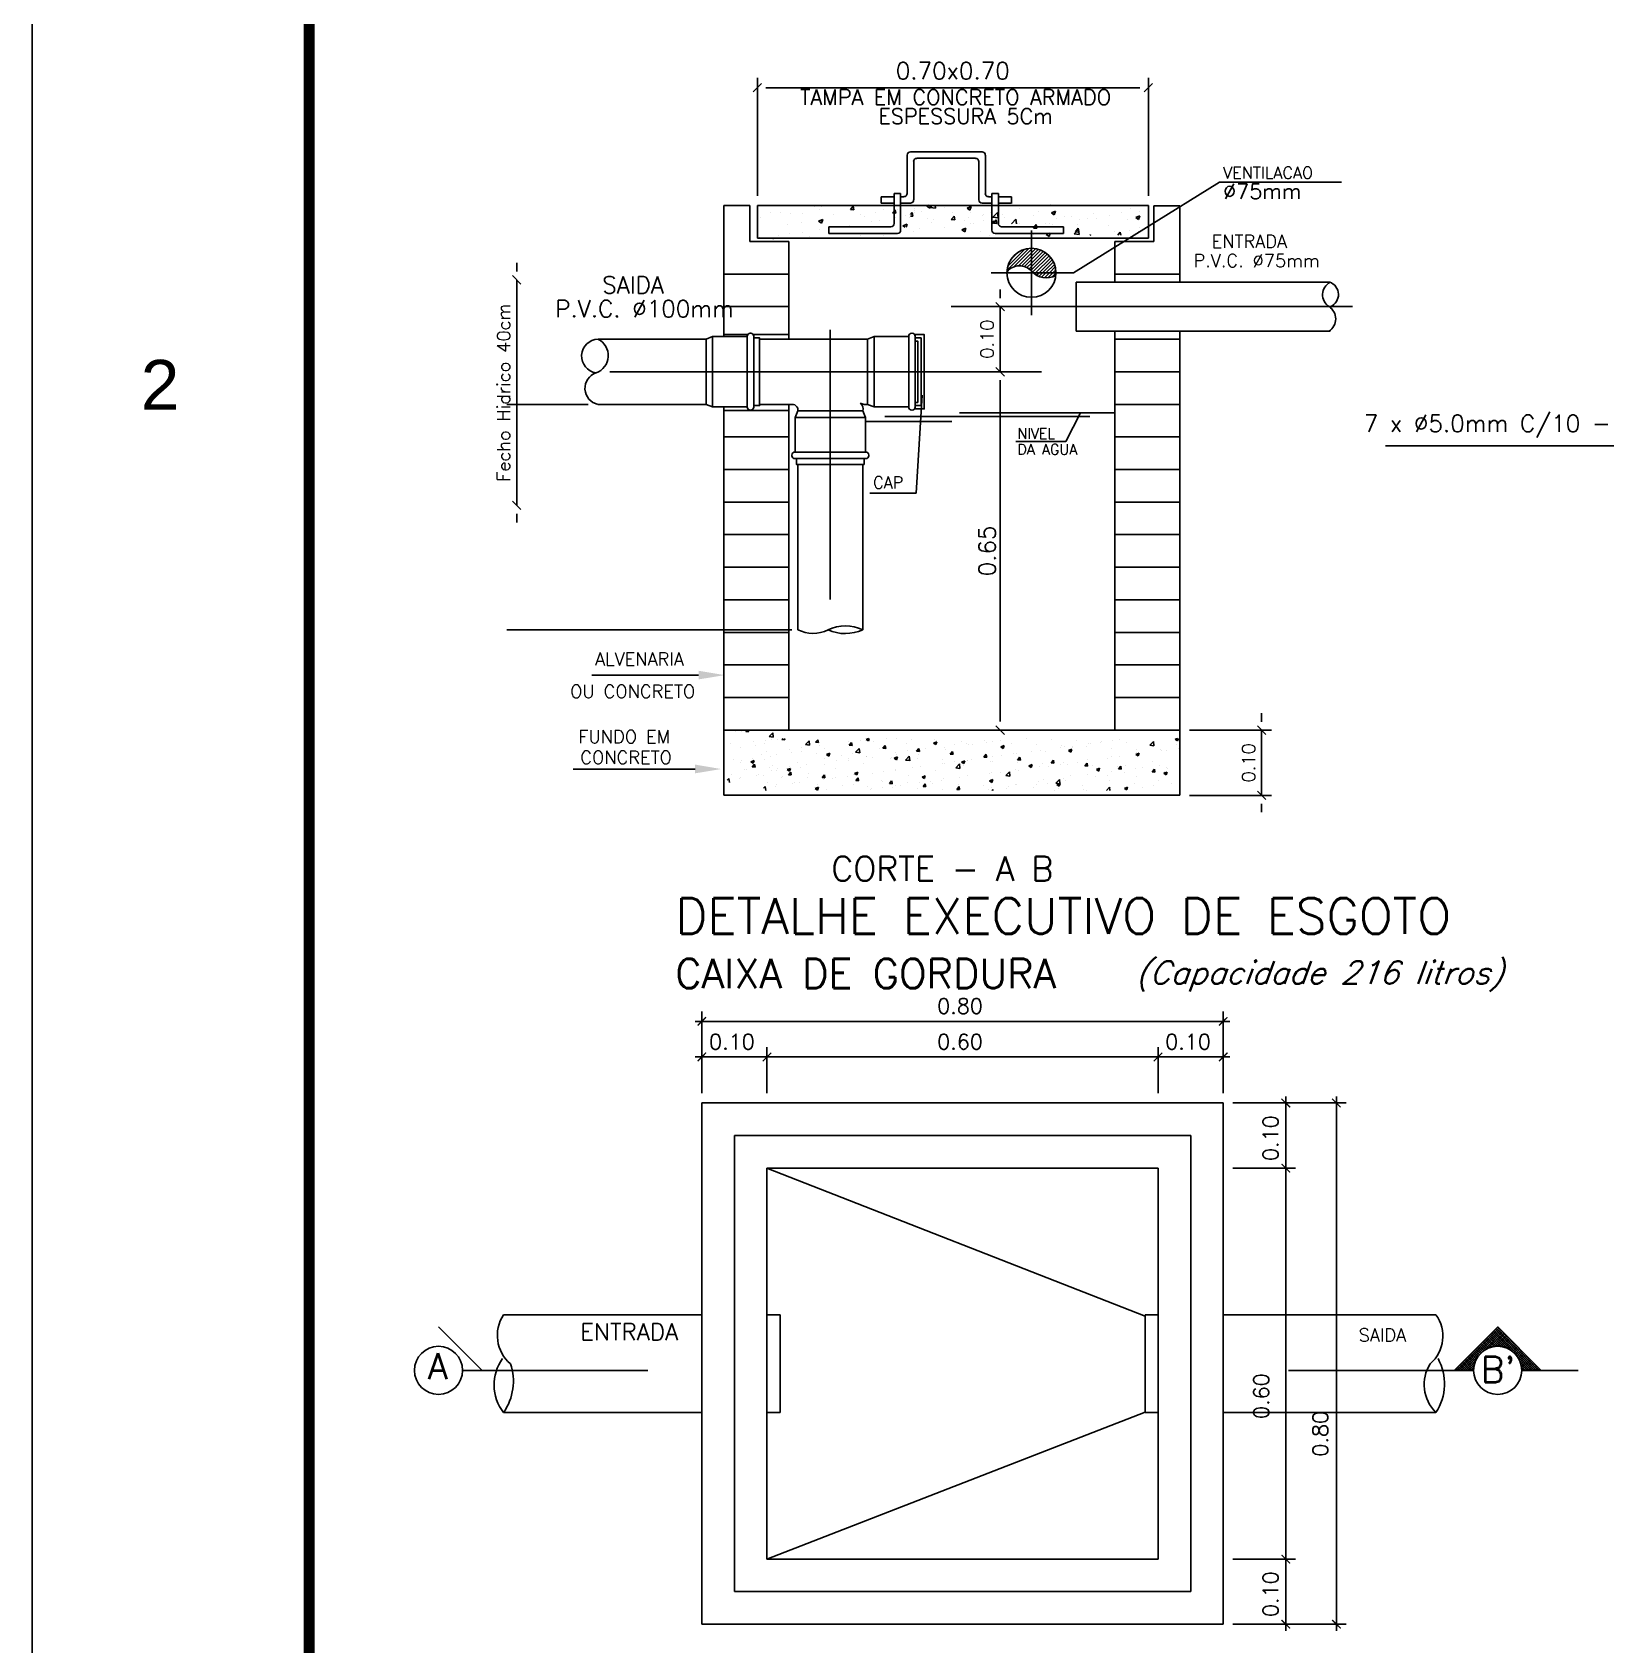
# Model space of a CAD drawing. Header units: millimetres. Extents: x -336 to -33, y -135 to 770.
# Drawn here: x -222.09 to -207.89, y 670.08 to 684.64 of the extents above; entities that cross this region are included whole.
import ezdxf
from ezdxf.enums import TextEntityAlignment as Align

# ---------------------------------------------------------------- set-up
doc = ezdxf.new("R2010")
doc.units = ezdxf.units.MM
doc.header["$LTSCALE"] = 50
doc.header["$MEASUREMENT"] = 0
doc.linetypes.add('CENTER2', pattern=[28.575, 19.05, -3.175, 3.175, -3.175])
doc.linetypes.add('HIDDEN', pattern=[0.375, 0.25, -0.125])
doc.layers.get('0').update_dxf_attribs({"linetype": 'CONTINUOUS'})
for name, color, linetype in [('A-LAYOUT', 7, 'CONTINUOUS'), ('DETALLHES_CAIXAS', 6, 'CONTINUOUS'), ("PRANCHA - PROJETU'S", 7, 'CONTINUOUS'), ('TXT_1', 2, 'CONTINUOUS'), ('TXT_2', 6, 'CONTINUOUS')]:
    doc.layers.add(name, color=color, linetype=linetype)
doc.styles.add('ADITIVOCAD', font='ROMANS.shx')
doc.styles.add('ARIAL', font='arial.ttf', dxfattribs={"height": 2})
doc.styles.add('ROMANS', font='romans', dxfattribs={"height": 0.1})

# ---------------------------------------------------------------- blocks, each defined once
blk = doc.blocks.new('ADFSGASDFG')
at = {"layer": "PRANCHA - PROJETU'S", "color": 1}
blk.add_line((276.578, 107.346), (276.578, 47.946), dxfattribs=at)
at = {"layer": "PRANCHA - PROJETU'S", "color": 4, "const_width": 0.1}
blk.add_lwpolyline([(279.078, 106.346), (359.678, 106.346), (359.678, 48.946), (279.078, 48.946)], close=True, dxfattribs=at)
at = {"layer": "PRANCHA - PROJETU'S", "color": 50, "linetype": 'Continuous', "style": 'ARIAL'}
blk.add_text('2', height=0.45, dxfattribs=at).set_placement((277.732, 92.496), align=Align.MIDDLE)
blk = doc.blocks.new('*X1021')
at = {"color": 0}
for p, q in [((189.809, 137.783), (190.139, 138.114)), ((190.181, 138.103), (190.194, 138.116)), ((189.823, 137.85), (190.072, 138.1)), ((189.872, 137.952), (189.97, 138.051)), ((189.912, 137.834), (190.181, 138.103)), ((189.98, 137.849), (190.181, 138.05)), ((190.031, 137.847), (190.181, 137.997)), ((190.074, 137.837), (190.181, 137.944)), ((190.112, 137.821), (190.181, 137.891)), ((190.181, 138.05), (190.242, 138.111)), ((190.181, 137.997), (190.286, 138.101)), ((190.181, 137.944), (190.325, 138.087)), ((190.181, 137.891), (190.361, 138.07)), ((190.181, 137.838), (190.394, 138.05)), ((190.181, 137.785), (190.424, 138.027)), ((190.198, 137.749), (190.451, 138.001)), ((190.244, 137.741), (190.476, 137.973)), ((190.297, 137.741), (190.498, 137.942)), ((190.35, 137.741), (190.517, 137.908)), ((190.403, 137.741), (190.533, 137.871)), ((190.144, 137.801), (190.181, 137.838)), ((190.173, 137.776), (190.181, 137.785)), ((190.227, 137.724), (190.244, 137.741)), ((190.259, 137.703), (190.297, 137.741)), ((190.295, 137.686), (190.35, 137.741)), ((190.335, 137.673), (190.403, 137.741)), ((190.38, 137.665), (190.456, 137.741)), ((190.433, 137.665), (190.509, 137.741)), ((190.456, 137.741), (190.545, 137.831)), ((190.5, 137.679), (190.556, 137.735)), ((190.509, 137.741), (190.554, 137.786))]:
    blk.add_line(p, q, dxfattribs=at)
blk = doc.blocks.new('*X1019')
at = {"color": 0}
for p, q in [((101.59, 65.457), (101.923, 65.79)), ((101.608, 65.457), (101.932, 65.781)), ((101.626, 65.457), (101.941, 65.772)), ((101.643, 65.457), (101.95, 65.763)), ((101.661, 65.457), (101.958, 65.755)), ((101.847, 65.626), (101.967, 65.746)), ((101.925, 65.641), (101.848, 65.718)), ((101.944, 65.64), (101.857, 65.727)), ((101.966, 65.636), (101.866, 65.736)), ((101.874, 65.635), (101.976, 65.737)), ((101.993, 65.627), (101.875, 65.745)), ((102.035, 65.602), (101.884, 65.754)), ((102.198, 65.457), (101.893, 65.762)), ((101.897, 65.64), (101.985, 65.728)), ((102.216, 65.457), (101.901, 65.771)), ((102.233, 65.457), (101.91, 65.78)), ((101.916, 65.641), (101.994, 65.719)), ((102.251, 65.457), (101.919, 65.789)), ((101.765, 65.554), (101.725, 65.594)), ((101.772, 65.565), (101.733, 65.603)), ((101.78, 65.575), (101.742, 65.612)), ((101.788, 65.584), (101.751, 65.621)), ((101.797, 65.593), (101.76, 65.63)), ((101.807, 65.601), (101.769, 65.639)), ((101.817, 65.609), (101.778, 65.648)), ((101.827, 65.615), (101.787, 65.656)), ((101.839, 65.622), (101.795, 65.665)), ((101.851, 65.627), (101.804, 65.674)), ((101.864, 65.632), (101.813, 65.683)), ((101.878, 65.636), (101.822, 65.692)), ((101.892, 65.639), (101.831, 65.701)), ((101.908, 65.641), (101.84, 65.709)), ((101.933, 65.641), (102.003, 65.71)), ((101.949, 65.639), (102.011, 65.702)), ((101.964, 65.636), (102.02, 65.693)), ((101.978, 65.633), (102.029, 65.684)), ((101.991, 65.628), (102.038, 65.675)), ((102.003, 65.622), (102.047, 65.666)), ((102.015, 65.616), (102.056, 65.657)), ((102.025, 65.609), (102.065, 65.649)), ((102.036, 65.602), (102.073, 65.64)), ((102.045, 65.594), (102.082, 65.631)), ((102.054, 65.585), (102.091, 65.622)), ((102.062, 65.576), (102.1, 65.613)), ((102.07, 65.566), (102.109, 65.604)), ((102.077, 65.555), (102.118, 65.595)), ((101.615, 65.457), (101.601, 65.471)), ((101.632, 65.457), (101.61, 65.48)), ((101.65, 65.457), (101.619, 65.488)), ((101.668, 65.457), (101.627, 65.497)), ((101.685, 65.457), (101.636, 65.506)), ((101.703, 65.457), (101.645, 65.515)), ((101.721, 65.457), (101.654, 65.524)), ((101.737, 65.458), (101.663, 65.533)), ((101.738, 65.475), (101.672, 65.541)), ((101.679, 65.457), (101.753, 65.531)), ((101.74, 65.49), (101.68, 65.55)), ((101.744, 65.505), (101.689, 65.559)), ((101.696, 65.457), (101.744, 65.504)), ((101.748, 65.518), (101.698, 65.568)), ((101.753, 65.531), (101.707, 65.577)), ((101.714, 65.457), (101.739, 65.482)), ((101.759, 65.543), (101.716, 65.586)), ((102.18, 65.457), (102.067, 65.571)), ((102.084, 65.544), (102.126, 65.587)), ((102.09, 65.532), (102.135, 65.578)), ((102.163, 65.457), (102.092, 65.528)), ((102.095, 65.52), (102.144, 65.569)), ((102.099, 65.506), (102.153, 65.56)), ((102.145, 65.457), (102.1, 65.502)), ((102.102, 65.492), (102.162, 65.551)), ((102.127, 65.457), (102.104, 65.48)), ((102.105, 65.477), (102.171, 65.542)), ((102.106, 65.46), (102.179, 65.534)), ((102.121, 65.457), (102.188, 65.525)), ((102.138, 65.457), (102.197, 65.516)), ((102.156, 65.457), (102.206, 65.507)), ((102.174, 65.457), (102.215, 65.498)), ((102.191, 65.457), (102.224, 65.489)), ((102.209, 65.457), (102.232, 65.481)), ((102.227, 65.457), (102.241, 65.472)), ((101.597, 65.457), (101.592, 65.462)), ((101.732, 65.457), (101.737, 65.463)), ((102.109, 65.457), (102.106, 65.461)), ((102.244, 65.457), (102.25, 65.463))]:
    blk.add_line(p, q, dxfattribs=at)

msp = doc.modelspace()

# ---------------------------------------------------------------- linework, layer by layer
at = {"layer": 'A-LAYOUT', "linetype": 'ByBlock'}
for p, q in [((-215.506, 684.179), (-215.582, 684.102)), ((-215.544, 683.164), (-215.544, 684.229)), ((-215.468, 684.14), (-212.091, 684.14)), ((-212.053, 684.102), (-211.977, 684.179)), ((-212.015, 683.164), (-212.015, 684.229)), ((-217.716, 682.482), (-217.716, 682.558)), ((-217.754, 682.444), (-217.678, 682.367)), ((-217.716, 680.369), (-217.716, 682.405)), ((-213.391, 682.202), (-213.314, 682.126)), ((-213.352, 682.24), (-213.352, 682.317)), ((-213.175, 682.164), (-213.441, 682.164)), ((-213.352, 681.576), (-213.352, 682.164)), ((-213.423, 681.576), (-213.264, 681.576)), ((-213.423, 681.576), (-213.264, 681.576)), ((-213.314, 681.537), (-213.391, 681.614)), ((-213.314, 681.537), (-213.391, 681.614)), ((-213.352, 681.499), (-213.352, 678.417)), ((-213.352, 681.499), (-213.352, 681.423)), ((-217.07, 681.281), (-217.804, 681.281)), ((-217.678, 680.331), (-217.754, 680.407)), ((-217.716, 680.292), (-217.716, 680.216)), ((-215.232, 679.245), (-217.804, 679.245)), ((-210.993, 678.416), (-210.993, 678.492)), ((-213.391, 678.379), (-213.314, 678.302)), ((-213.36, 678.341), (-213.264, 678.341)), ((-211.644, 678.339), (-210.905, 678.339)), ((-211.031, 678.378), (-210.955, 678.301)), ((-210.993, 677.751), (-210.993, 678.339)), ((-211.644, 677.751), (-210.905, 677.751)), ((-210.955, 677.713), (-211.031, 677.789)), ((-210.993, 677.675), (-210.993, 677.598)), ((-216.045, 675.062), (-216.045, 675.799)), ((-211.339, 675.062), (-211.339, 675.799)), ((-216.104, 675.711), (-211.28, 675.711)), ((-216.104, 675.39), (-215.398, 675.39)), ((-216.045, 675.062), (-216.045, 675.478)), ((-215.515, 675.39), (-211.869, 675.39)), ((-215.457, 675.062), (-215.457, 675.478)), ((-215.457, 675.062), (-215.457, 675.478)), ((-211.986, 675.39), (-211.28, 675.39)), ((-211.927, 675.062), (-211.927, 675.478)), ((-211.927, 675.062), (-211.927, 675.478)), ((-211.339, 675.062), (-211.339, 675.478)), ((-211.251, 674.974), (-210.686, 674.974)), ((-211.251, 674.974), (-210.229, 674.974)), ((-210.775, 674.327), (-210.775, 675.032)), ((-210.317, 670.209), (-210.317, 675.032)), ((-211.251, 674.385), (-210.686, 674.385)), ((-211.251, 674.385), (-210.686, 674.385)), ((-210.775, 670.797), (-210.775, 674.444)), ((-211.251, 670.856), (-210.686, 670.856)), ((-211.251, 670.856), (-210.686, 670.856)), ((-210.775, 670.209), (-210.775, 670.915)), ((-211.251, 670.268), (-210.686, 670.268)), ((-211.251, 670.268), (-210.229, 670.268))]:
    msp.add_line(p, q, dxfattribs=at)
at = {"layer": 'A-LAYOUT'}
for p, q in [((-214.192, 683.532), (-214.192, 683.186)), ((-214.163, 683.562), (-213.516, 683.562)), ((-213.486, 683.532), (-213.486, 683.186)), ((-214.133, 683.473), (-214.133, 683.127)), ((-214.104, 683.503), (-213.574, 683.503)), ((-213.545, 683.473), (-213.545, 683.127)), ((-211.374, 683.287), (-212.692, 682.469)), ((-211.374, 683.287), (-210.271, 683.288)), ((-214.427, 683.156), (-214.31, 683.156)), ((-214.427, 683.156), (-214.427, 683.098)), ((-214.427, 683.098), (-214.31, 683.098)), ((-214.31, 683.186), (-214.251, 683.186)), ((-214.31, 682.913), (-214.31, 683.186)), ((-214.251, 682.854), (-214.251, 683.186)), ((-214.251, 683.156), (-214.221, 683.156)), ((-214.251, 683.098), (-214.163, 683.098)), ((-214.014, 683.071), (-213.994, 683.079)), ((-213.987, 683.053), (-213.979, 683.079)), ((-213.983, 683.059), (-213.965, 683.079)), ((-213.936, 683.052), (-213.939, 683.079)), ((-213.516, 683.098), (-213.427, 683.098)), ((-213.457, 683.156), (-213.427, 683.156)), ((-213.427, 683.186), (-213.369, 683.186)), ((-213.427, 682.854), (-213.427, 683.186)), ((-212.803, 683.076), (-213.395, 683.076)), ((-213.373, 683.08), (-213.373, 683.08)), ((-213.369, 682.913), (-213.369, 683.186)), ((-213.369, 683.156), (-213.251, 683.156)), ((-213.369, 683.098), (-213.251, 683.098)), ((-213.251, 683.156), (-213.251, 683.098)), ((-213.24, 683.097), (-213.24, 683.097)), ((-212.901, 683.088), (-212.901, 683.088)), ((-212.694, 683.074), (-212.694, 683.074)), ((-215.518, 682.966), (-215.518, 682.966)), ((-215.472, 683.071), (-215.472, 683.071)), ((-215.423, 683.016), (-215.423, 683.016)), ((-215.335, 683.014), (-215.335, 683.014)), ((-215.246, 683.003), (-215.246, 683.003)), ((-215.14, 683.004), (-215.14, 683.004)), ((-215.052, 683.072), (-215.052, 683.072)), ((-215.027, 683.067), (-215.027, 683.067)), ((-214.991, 682.936), (-214.954, 682.95)), ((-214.991, 682.936), (-214.965, 682.918)), ((-214.979, 683.037), (-214.979, 683.037)), ((-214.969, 683.064), (-214.969, 683.064)), ((-214.965, 682.918), (-214.954, 682.95)), ((-214.943, 682.95), (-214.943, 682.95)), ((-214.858, 682.992), (-214.858, 682.992)), ((-214.704, 683.042), (-214.679, 683.072)), ((-214.704, 683.042), (-214.673, 683.039)), ((-214.687, 683.052), (-214.687, 683.052)), ((-214.673, 683.039), (-214.679, 683.072)), ((-214.609, 682.994), (-214.609, 682.994)), ((-214.575, 682.981), (-214.575, 682.981)), ((-214.516, 682.935), (-214.516, 682.935)), ((-214.477, 683.011), (-214.477, 683.011)), ((-214.439, 682.938), (-214.439, 682.938)), ((-214.404, 683.04), (-214.404, 683.04)), ((-214.325, 683.009), (-214.299, 683.039)), ((-214.325, 683.009), (-214.293, 683.006)), ((-214.293, 683.006), (-214.299, 683.039)), ((-214.293, 682.969), (-214.293, 682.969)), ((-214.276, 683.038), (-214.276, 683.038)), ((-214.207, 682.988), (-214.207, 682.988)), ((-214.171, 682.972), (-214.171, 682.972)), ((-214.161, 682.996), (-214.148, 683.012)), ((-214.161, 682.981), (-214.142, 682.979)), ((-214.142, 682.979), (-214.148, 683.012)), ((-214.127, 683.048), (-214.127, 683.048)), ((-214.125, 683.018), (-214.125, 683.018)), ((-214.122, 683.028), (-214.122, 683.028)), ((-214.067, 683.022), (-214.067, 683.022)), ((-214.014, 683.071), (-213.987, 683.053)), ((-214.01, 682.957), (-214.01, 682.957)), ((-213.983, 683.059), (-213.936, 683.052)), ((-213.956, 682.951), (-213.956, 682.951)), ((-213.853, 683.055), (-213.853, 683.055)), ((-213.794, 682.949), (-213.768, 682.979)), ((-213.794, 682.949), (-213.762, 682.946)), ((-213.785, 683.01), (-213.785, 683.01)), ((-213.762, 682.946), (-213.768, 682.979)), ((-213.673, 682.939), (-213.673, 682.939)), ((-213.651, 683.053), (-213.614, 683.067)), ((-213.651, 683.053), (-213.625, 683.035)), ((-213.642, 682.967), (-213.642, 682.967)), ((-213.625, 683.035), (-213.614, 683.067)), ((-213.618, 683.011), (-213.618, 683.011)), ((-213.509, 682.985), (-213.509, 682.985)), ((-213.506, 682.94), (-213.506, 682.94)), ((-213.502, 682.998), (-213.502, 682.998)), ((-213.443, 683.014), (-213.443, 683.014)), ((-213.428, 682.911), (-213.407, 682.937)), ((-213.418, 682.972), (-213.377, 683.015)), ((-213.418, 682.972), (-213.371, 682.965)), ((-213.414, 682.916), (-213.388, 682.946)), ((-213.402, 682.911), (-213.407, 682.937)), ((-213.391, 682.927), (-213.391, 682.927)), ((-213.382, 682.913), (-213.388, 682.946)), ((-213.371, 682.964), (-213.377, 683.015)), ((-213.335, 682.999), (-213.335, 682.999)), ((-213.312, 682.968), (-213.312, 682.968)), ((-213.249, 682.911), (-213.21, 682.952)), ((-213.223, 682.928), (-213.223, 682.928)), ((-213.205, 682.911), (-213.21, 682.952)), ((-213.176, 683.048), (-213.176, 683.048)), ((-213.052, 682.987), (-213.052, 682.987)), ((-213.003, 683.021), (-213.003, 683.021)), ((-212.89, 683.011), (-212.853, 683.025)), ((-212.89, 683.011), (-212.864, 682.993)), ((-212.864, 682.993), (-212.853, 683.025)), ((-212.845, 682.959), (-212.845, 682.959)), ((-212.77, 682.975), (-212.77, 682.975)), ((-212.712, 682.976), (-212.712, 682.976)), ((-212.635, 682.949), (-212.635, 682.949)), ((-212.567, 682.958), (-212.567, 682.958)), ((-212.512, 683.003), (-212.512, 683.003)), ((-212.487, 682.963), (-212.487, 682.963)), ((-212.368, 682.983), (-212.368, 682.983)), ((-212.259, 683.011), (-212.259, 683.011)), ((-212.205, 682.951), (-212.205, 682.951)), ((-212.177, 683.047), (-212.177, 683.047)), ((-212.129, 682.968), (-212.092, 682.982)), ((-212.129, 682.968), (-212.103, 682.95)), ((-212.103, 682.95), (-212.092, 682.982)), ((-212.093, 683.022), (-212.093, 683.022)), ((-215.525, 682.79), (-215.525, 682.79)), ((-215.357, 682.806), (-215.357, 682.806)), ((-215.276, 682.906), (-215.276, 682.906)), ((-215.253, 682.827), (-215.253, 682.827)), ((-215.144, 682.924), (-215.144, 682.924)), ((-215.133, 682.829), (-215.133, 682.829)), ((-215.075, 682.795), (-215.075, 682.795)), ((-214.985, 682.861), (-214.985, 682.861)), ((-214.898, 682.825), (-214.898, 682.884)), ((-214.898, 682.884), (-214.339, 682.884)), ((-214.898, 682.825), (-214.28, 682.825)), ((-214.824, 682.882), (-214.824, 682.882)), ((-214.792, 682.783), (-214.792, 682.783)), ((-214.748, 682.785), (-214.748, 682.785)), ((-214.71, 682.9), (-214.71, 682.9)), ((-214.616, 682.803), (-214.616, 682.803)), ((-214.415, 682.829), (-214.415, 682.829)), ((-214.406, 682.802), (-214.406, 682.802)), ((-214.23, 682.894), (-214.193, 682.908)), ((-214.23, 682.894), (-214.21, 682.88)), ((-214.202, 682.88), (-214.193, 682.908)), ((-214.131, 682.842), (-214.131, 682.842)), ((-214.081, 682.873), (-214.081, 682.873)), ((-213.976, 682.923), (-213.976, 682.923)), ((-213.859, 682.879), (-213.859, 682.879)), ((-213.84, 682.785), (-213.84, 682.785)), ((-213.698, 682.858), (-213.661, 682.872)), ((-213.698, 682.858), (-213.671, 682.84)), ((-213.671, 682.84), (-213.661, 682.872)), ((-213.62, 682.915), (-213.62, 682.915)), ((-213.592, 682.913), (-213.592, 682.913)), ((-213.531, 682.838), (-213.531, 682.838)), ((-213.448, 682.802), (-213.448, 682.802)), ((-213.414, 682.916), (-213.382, 682.913)), ((-213.398, 682.825), (-212.78, 682.825)), ((-212.862, 682.782), (-213.395, 682.782)), ((-213.339, 682.884), (-212.78, 682.884)), ((-213.179, 682.915), (-213.179, 682.915)), ((-213.052, 682.873), (-213.027, 682.904)), ((-213.052, 682.873), (-213.021, 682.871)), ((-213.052, 682.813), (-213.052, 682.813)), ((-213.021, 682.871), (-213.027, 682.904)), ((-212.941, 682.916), (-212.941, 682.916)), ((-212.937, 682.816), (-212.905, 682.828)), ((-212.937, 682.816), (-212.911, 682.798)), ((-212.911, 682.798), (-212.9, 682.828)), ((-212.907, 682.911), (-212.907, 682.911)), ((-212.876, 682.905), (-212.876, 682.905)), ((-212.78, 682.825), (-212.78, 682.884)), ((-212.686, 682.821), (-212.645, 682.864)), ((-212.686, 682.821), (-212.639, 682.814)), ((-212.673, 682.84), (-212.647, 682.871)), ((-212.673, 682.84), (-212.641, 682.837)), ((-212.658, 682.904), (-212.658, 682.904)), ((-212.641, 682.837), (-212.647, 682.871)), ((-212.639, 682.814), (-212.645, 682.864)), ((-212.544, 682.809), (-212.537, 682.812)), ((-212.538, 682.809), (-212.537, 682.812)), ((-212.376, 682.892), (-212.376, 682.892)), ((-212.317, 682.838), (-212.317, 682.838)), ((-212.291, 682.809), (-212.268, 682.837)), ((-212.262, 682.809), (-212.268, 682.837)), ((-212.184, 682.855), (-212.184, 682.855)), ((-212.1, 682.846), (-212.1, 682.846)), ((-212.093, 682.88), (-212.093, 682.88)), ((-215.403, 682.778), (-215.399, 682.78)), ((-215.399, 682.778), (-215.399, 682.78)), ((-212.668, 682.384), (-210.374, 682.384)), ((-212.668, 681.943), (-212.668, 682.384)), ((-215.847, 681.913), (-215.63, 681.913)), ((-212.668, 681.943), (-210.374, 681.943)), ((-215.948, 681.893), (-215.948, 681.258)), ((-214.49, 681.893), (-214.49, 681.258)), ((-214.11, 680.479), (-214.057, 681.365)), ((-213.721, 681.204), (-212.318, 681.204)), ((-212.759, 680.945), (-212.627, 681.204)), ((-214.569, 681.162), (-215.204, 681.162)), ((-214.569, 681.128), (-213.788, 681.128)), ((-214.393, 681.171), (-212.544, 681.171)), ((-213.211, 680.945), (-212.759, 680.945)), ((-209.875, 680.908), (-207.267, 680.908)), ((-215.18, 680.739), (-215.18, 679.246)), ((-214.592, 680.486), (-214.592, 680.739)), ((-214.592, 680.486), (-214.592, 679.246)), ((-214.53, 680.479), (-214.11, 680.479)), ((-217.039, 678.837), (-216.074, 678.837)), ((-215.74, 678.327), (-215.74, 678.327)), ((-215.69, 678.328), (-215.69, 678.328)), ((-215.649, 678.328), (-215.642, 678.337)), ((-215.649, 678.328), (-215.624, 678.326)), ((-215.624, 678.326), (-215.626, 678.337)), ((-215.437, 678.282), (-215.404, 678.316)), ((-215.437, 678.282), (-215.4, 678.276)), ((-215.4, 678.276), (-215.404, 678.316)), ((-215.787, 678.215), (-215.787, 678.215)), ((-215.695, 678.187), (-215.695, 678.187)), ((-215.579, 678.236), (-215.579, 678.236)), ((-215.561, 678.205), (-215.561, 678.205)), ((-215.477, 678.217), (-215.477, 678.217)), ((-215.473, 678.25), (-215.473, 678.25)), ((-215.46, 678.144), (-215.46, 678.144)), ((-215.413, 678.256), (-215.413, 678.256)), ((-215.362, 678.257), (-215.362, 678.257)), ((-215.322, 678.257), (-215.314, 678.266)), ((-215.322, 678.257), (-215.297, 678.254)), ((-215.297, 678.254), (-215.299, 678.266)), ((-215.252, 678.165), (-215.252, 678.165)), ((-215.233, 678.134), (-215.233, 678.134)), ((-215.15, 678.146), (-215.15, 678.146)), ((-215.146, 678.179), (-215.146, 678.179)), ((-215.11, 678.211), (-215.077, 678.245)), ((-215.11, 678.211), (-215.072, 678.205)), ((-215.072, 678.205), (-215.077, 678.245)), ((-215.018, 678.23), (-214.998, 678.254)), ((-215.018, 678.23), (-214.993, 678.228)), ((-215.007, 678.125), (-215.007, 678.125)), ((-214.993, 678.228), (-214.998, 678.254)), ((-214.986, 678.2), (-214.986, 678.2)), ((-214.936, 678.173), (-214.936, 678.173)), ((-214.919, 678.12), (-214.889, 678.132)), ((-214.898, 678.106), (-214.889, 678.132)), ((-214.718, 678.235), (-214.718, 678.235)), ((-214.716, 678.204), (-214.716, 678.204)), ((-214.714, 678.204), (-214.694, 678.228)), ((-214.714, 678.204), (-214.689, 678.201)), ((-214.689, 678.201), (-214.694, 678.228)), ((-214.689, 678.131), (-214.689, 678.131)), ((-214.658, 678.14), (-214.625, 678.175)), ((-214.658, 678.14), (-214.62, 678.135)), ((-214.62, 678.135), (-214.625, 678.175)), ((-214.612, 678.249), (-214.612, 678.249)), ((-214.563, 678.257), (-214.539, 678.266)), ((-214.563, 678.257), (-214.542, 678.243)), ((-214.542, 678.243), (-214.534, 678.266)), ((-214.499, 678.234), (-214.499, 678.234)), ((-214.442, 678.173), (-214.442, 678.173)), ((-214.411, 678.177), (-214.39, 678.201)), ((-214.411, 678.177), (-214.385, 678.175)), ((-214.385, 678.175), (-214.39, 678.201)), ((-214.382, 678.264), (-214.382, 678.264)), ((-214.296, 678.138), (-214.296, 678.138)), ((-214.285, 678.261), (-214.285, 678.261)), ((-214.195, 678.215), (-214.195, 678.215)), ((-214.19, 678.152), (-214.19, 678.152)), ((-214.156, 678.254), (-214.156, 678.254)), ((-214.107, 678.15), (-214.087, 678.175)), ((-214.107, 678.15), (-214.082, 678.148)), ((-214.082, 678.148), (-214.086, 678.175)), ((-214.07, 678.152), (-214.07, 678.152)), ((-214.029, 678.174), (-214.029, 678.174)), ((-213.954, 678.223), (-213.925, 678.234)), ((-213.954, 678.223), (-213.933, 678.209)), ((-213.948, 678.258), (-213.948, 678.258)), ((-213.933, 678.209), (-213.925, 678.234)), ((-213.93, 678.245), (-213.93, 678.245)), ((-213.853, 678.182), (-213.853, 678.182)), ((-213.847, 678.165), (-213.847, 678.165)), ((-213.803, 678.124), (-213.783, 678.148)), ((-213.803, 678.124), (-213.778, 678.122)), ((-213.778, 678.122), (-213.783, 678.148)), ((-213.762, 678.209), (-213.762, 678.209)), ((-213.704, 678.235), (-213.704, 678.235)), ((-213.656, 678.223), (-213.656, 678.223)), ((-213.639, 678.209), (-213.639, 678.209)), ((-213.6, 678.207), (-213.6, 678.207)), ((-213.495, 678.244), (-213.495, 678.244)), ((-213.477, 678.226), (-213.477, 678.226)), ((-213.419, 678.241), (-213.419, 678.241)), ((-213.353, 678.25), (-213.353, 678.25)), ((-213.346, 678.189), (-213.316, 678.2)), ((-213.346, 678.189), (-213.325, 678.175)), ((-213.325, 678.175), (-213.316, 678.2)), ((-213.251, 678.216), (-213.251, 678.216)), ((-213.233, 678.126), (-213.233, 678.126)), ((-213.206, 678.13), (-213.206, 678.13)), ((-213.115, 678.264), (-213.115, 678.264)), ((-213.073, 678.147), (-213.073, 678.147)), ((-213.025, 678.207), (-213.025, 678.207)), ((-212.992, 678.157), (-212.992, 678.157)), ((-212.944, 678.144), (-212.944, 678.144)), ((-212.889, 678.254), (-212.889, 678.254)), ((-212.806, 678.182), (-212.806, 678.182)), ((-212.799, 678.197), (-212.799, 678.197)), ((-212.773, 678.188), (-212.773, 678.188)), ((-212.737, 678.155), (-212.707, 678.167)), ((-212.737, 678.155), (-212.716, 678.141)), ((-212.716, 678.141), (-212.707, 678.166)), ((-212.699, 678.196), (-212.699, 678.196)), ((-212.697, 678.186), (-212.697, 678.186)), ((-212.662, 678.244), (-212.662, 678.244)), ((-212.573, 678.188), (-212.573, 678.188)), ((-212.555, 678.218), (-212.555, 678.218)), ((-212.539, 678.217), (-212.539, 678.217)), ((-212.45, 678.229), (-212.45, 678.229)), ((-212.436, 678.235), (-212.436, 678.235)), ((-212.347, 678.178), (-212.347, 678.178)), ((-212.341, 678.245), (-212.341, 678.245)), ((-212.272, 678.253), (-212.272, 678.253)), ((-212.21, 678.225), (-212.21, 678.225)), ((-212.128, 678.121), (-212.099, 678.133)), ((-212.126, 678.136), (-212.126, 678.136)), ((-212.121, 678.168), (-212.121, 678.168)), ((-212.107, 678.107), (-212.099, 678.133)), ((-212.002, 678.203), (-211.969, 678.237)), ((-212.002, 678.203), (-211.965, 678.197)), ((-211.984, 678.216), (-211.984, 678.216)), ((-211.965, 678.197), (-211.969, 678.237)), ((-211.909, 678.166), (-211.909, 678.166)), ((-211.895, 678.159), (-211.895, 678.159)), ((-211.849, 678.156), (-211.849, 678.156)), ((-211.773, 678.258), (-211.752, 678.266)), ((-211.773, 678.258), (-211.752, 678.244)), ((-211.758, 678.206), (-211.758, 678.206)), ((-211.752, 678.244), (-211.744, 678.266)), ((-211.743, 678.17), (-211.743, 678.17)), ((-211.736, 678.256), (-211.728, 678.266)), ((-211.736, 678.256), (-211.724, 678.255)), ((-217.206, 677.989), (-216.106, 677.989)), ((-215.758, 678.074), (-215.758, 678.074)), ((-215.7, 678.046), (-215.7, 678.046)), ((-215.691, 678.069), (-215.691, 678.069)), ((-215.656, 677.982), (-215.656, 677.982)), ((-215.643, 677.989), (-215.643, 677.989)), ((-215.602, 678.055), (-215.572, 678.066)), ((-215.602, 678.055), (-215.581, 678.041)), ((-215.591, 678.009), (-215.57, 678.034)), ((-215.591, 678.009), (-215.565, 678.007)), ((-215.585, 678.083), (-215.585, 678.083)), ((-215.581, 678.041), (-215.572, 678.066)), ((-215.565, 678.007), (-215.57, 678.034)), ((-215.511, 678.117), (-215.511, 678.117)), ((-215.483, 678.076), (-215.483, 678.076)), ((-215.43, 678.003), (-215.43, 678.003)), ((-215.424, 678.104), (-215.424, 678.104)), ((-215.417, 677.979), (-215.417, 677.979)), ((-215.409, 678.024), (-215.409, 678.024)), ((-215.367, 678.116), (-215.367, 678.116)), ((-215.363, 677.998), (-215.363, 677.998)), ((-215.275, 677.984), (-215.245, 677.995)), ((-215.275, 677.984), (-215.253, 677.97)), ((-215.257, 678.012), (-215.257, 678.012)), ((-215.253, 677.969), (-215.245, 677.995)), ((-215.183, 678.046), (-215.183, 678.046)), ((-215.155, 678.005), (-215.155, 678.005)), ((-215.097, 678.033), (-215.097, 678.033)), ((-214.941, 678.032), (-214.941, 678.032)), ((-214.936, 678.088), (-214.936, 678.088)), ((-214.919, 678.12), (-214.898, 678.106)), ((-214.835, 677.995), (-214.835, 677.995)), ((-214.83, 678.068), (-214.83, 678.068)), ((-214.781, 678.115), (-214.781, 678.115)), ((-214.724, 678.082), (-214.724, 678.082)), ((-214.721, 678.063), (-214.721, 678.063)), ((-214.588, 678.038), (-214.588, 678.038)), ((-214.563, 678.103), (-214.563, 678.103)), ((-214.555, 678.106), (-214.555, 678.106)), ((-214.504, 678.093), (-214.504, 678.093)), ((-214.341, 678.08), (-214.341, 678.08)), ((-214.329, 678.096), (-214.329, 678.096)), ((-214.31, 678.086), (-214.28, 678.098)), ((-214.31, 678.086), (-214.289, 678.072)), ((-214.301, 677.985), (-214.301, 677.985)), ((-214.295, 677.979), (-214.295, 677.979)), ((-214.29, 678.12), (-214.29, 678.12)), ((-214.289, 678.072), (-214.28, 678.098)), ((-214.206, 678.07), (-214.173, 678.105)), ((-214.206, 678.07), (-214.168, 678.065)), ((-214.168, 678.064), (-214.173, 678.105)), ((-214.141, 678.007), (-214.141, 678.007)), ((-214.103, 678.086), (-214.103, 678.086)), ((-214.094, 678.122), (-214.094, 678.122)), ((-214.075, 678.011), (-214.075, 678.011)), ((-213.877, 678.077), (-213.877, 678.077)), ((-213.873, 678.042), (-213.873, 678.042)), ((-213.858, 678.041), (-213.858, 678.041)), ((-213.767, 678.056), (-213.767, 678.056)), ((-213.754, 678), (-213.721, 678.035)), ((-213.754, 678), (-213.717, 677.994)), ((-213.716, 677.994), (-213.721, 678.035)), ((-213.701, 678.052), (-213.672, 678.064)), ((-213.701, 678.052), (-213.68, 678.038)), ((-213.685, 678.017), (-213.685, 678.017)), ((-213.68, 678.038), (-213.672, 678.064)), ((-213.651, 678.067), (-213.651, 678.067)), ((-213.644, 678.068), (-213.644, 678.068)), ((-213.607, 678.077), (-213.607, 678.077)), ((-213.499, 678.097), (-213.479, 678.122)), ((-213.499, 678.097), (-213.474, 678.095)), ((-213.474, 678.095), (-213.479, 678.121)), ((-213.438, 678.059), (-213.438, 678.059)), ((-213.425, 678.058), (-213.425, 678.058)), ((-213.424, 678.1), (-213.424, 678.1)), ((-213.339, 678.112), (-213.339, 678.112)), ((-213.212, 677.989), (-213.212, 677.989)), ((-213.199, 678.048), (-213.199, 678.048)), ((-213.196, 678.071), (-213.175, 678.095)), ((-213.196, 678.071), (-213.17, 678.068)), ((-213.191, 678.101), (-213.191, 678.101)), ((-213.184, 677.98), (-213.184, 677.98)), ((-213.17, 678.068), (-213.175, 678.095)), ((-213.093, 678.019), (-213.063, 678.03)), ((-213.093, 678.019), (-213.072, 678.004)), ((-213.072, 678.004), (-213.063, 678.03)), ((-212.998, 678.016), (-212.998, 678.016)), ((-212.973, 678.039), (-212.973, 678.039)), ((-212.917, 678.015), (-212.917, 678.015)), ((-212.892, 678.044), (-212.872, 678.068)), ((-212.892, 678.044), (-212.867, 678.042)), ((-212.867, 678.042), (-212.871, 678.068)), ((-212.811, 678.029), (-212.811, 678.029)), ((-212.778, 678.048), (-212.778, 678.048)), ((-212.747, 678.029), (-212.747, 678.029)), ((-212.651, 678.05), (-212.651, 678.05)), ((-212.588, 678.017), (-212.568, 678.042)), ((-212.588, 678.017), (-212.563, 678.015)), ((-212.563, 678.015), (-212.568, 678.042)), ((-212.56, 678.077), (-212.56, 678.077)), ((-212.521, 678.02), (-212.521, 678.02)), ((-212.484, 677.985), (-212.455, 677.996)), ((-212.484, 677.985), (-212.463, 677.97)), ((-212.463, 677.97), (-212.455, 677.996)), ((-212.383, 678.086), (-212.383, 678.086)), ((-212.346, 678.104), (-212.346, 678.104)), ((-212.295, 678.01), (-212.295, 678.01)), ((-212.284, 677.991), (-212.264, 678.015)), ((-212.284, 677.991), (-212.259, 677.989)), ((-212.277, 678.1), (-212.277, 678.1)), ((-212.259, 677.989), (-212.264, 678.015)), ((-212.221, 678.018), (-212.221, 678.018)), ((-212.132, 677.995), (-212.132, 677.995)), ((-212.128, 678.121), (-212.107, 678.107)), ((-212.117, 678.121), (-212.117, 678.121)), ((-212.069, 678.001), (-212.069, 678.001)), ((-211.981, 677.964), (-211.96, 677.989)), ((-211.974, 678.061), (-211.974, 678.061)), ((-211.961, 677.989), (-211.961, 677.989)), ((-211.955, 677.962), (-211.96, 677.989)), ((-211.914, 678.025), (-211.914, 678.025)), ((-211.855, 678.003), (-211.855, 678.003)), ((-211.842, 677.991), (-211.842, 677.991)), ((-211.727, 678.103), (-211.727, 678.103)), ((-215.816, 677.888), (-215.8, 677.904)), ((-215.802, 677.902), (-215.802, 677.902)), ((-215.796, 677.866), (-215.8, 677.903)), ((-215.78, 677.942), (-215.78, 677.942)), ((-215.705, 677.905), (-215.705, 677.905)), ((-215.696, 677.916), (-215.696, 677.916)), ((-215.554, 677.932), (-215.554, 677.932)), ((-215.536, 677.937), (-215.536, 677.937)), ((-215.488, 677.935), (-215.488, 677.935)), ((-215.488, 677.817), (-215.473, 677.832)), ((-215.469, 677.795), (-215.473, 677.832)), ((-215.453, 677.87), (-215.453, 677.87)), ((-215.378, 677.834), (-215.378, 677.834)), ((-215.373, 677.975), (-215.373, 677.975)), ((-215.369, 677.845), (-215.369, 677.845)), ((-215.329, 677.91), (-215.329, 677.91)), ((-215.316, 677.918), (-215.316, 677.918)), ((-215.263, 677.938), (-215.243, 677.962)), ((-215.263, 677.938), (-215.238, 677.936)), ((-215.238, 677.936), (-215.243, 677.962)), ((-215.227, 677.861), (-215.227, 677.861)), ((-215.208, 677.866), (-215.208, 677.866)), ((-215.16, 677.864), (-215.16, 677.864)), ((-215.09, 677.908), (-215.09, 677.908)), ((-215.082, 677.953), (-215.082, 677.953)), ((-215.001, 677.851), (-215.001, 677.851)), ((-214.959, 677.912), (-214.939, 677.936)), ((-214.959, 677.912), (-214.934, 677.909)), ((-214.946, 677.891), (-214.946, 677.891)), ((-214.941, 677.901), (-214.941, 677.901)), ((-214.934, 677.909), (-214.939, 677.936)), ((-214.864, 677.899), (-214.864, 677.899)), ((-214.835, 677.915), (-214.835, 677.915)), ((-214.775, 677.842), (-214.775, 677.842)), ((-214.726, 677.922), (-214.726, 677.922)), ((-214.675, 677.936), (-214.675, 677.936)), ((-214.673, 677.847), (-214.673, 677.847)), ((-214.666, 677.95), (-214.636, 677.961)), ((-214.666, 677.95), (-214.645, 677.936)), ((-214.656, 677.885), (-214.635, 677.909)), ((-214.656, 677.885), (-214.63, 677.883)), ((-214.645, 677.936), (-214.636, 677.961)), ((-214.638, 677.889), (-214.638, 677.889)), ((-214.63, 677.883), (-214.635, 677.909)), ((-214.548, 677.832), (-214.548, 677.832)), ((-214.509, 677.952), (-214.509, 677.952)), ((-214.426, 677.889), (-214.426, 677.889)), ((-214.412, 677.88), (-214.412, 677.88)), ((-214.407, 677.971), (-214.407, 677.971)), ((-214.352, 677.858), (-214.332, 677.883)), ((-214.352, 677.858), (-214.327, 677.856)), ((-214.327, 677.856), (-214.331, 677.883)), ((-214.3, 677.838), (-214.3, 677.838)), ((-214.252, 677.84), (-214.252, 677.84)), ((-214.186, 677.87), (-214.186, 677.87)), ((-214.179, 677.932), (-214.179, 677.932)), ((-214.08, 677.87), (-214.08, 677.87)), ((-214.057, 677.916), (-214.028, 677.927)), ((-214.057, 677.916), (-214.036, 677.902)), ((-214.048, 677.832), (-214.028, 677.856)), ((-214.048, 677.832), (-214.023, 677.83)), ((-214.036, 677.902), (-214.028, 677.927)), ((-214.023, 677.83), (-214.028, 677.856)), ((-213.985, 677.875), (-213.985, 677.875)), ((-213.96, 677.861), (-213.96, 677.861)), ((-213.932, 677.974), (-213.932, 677.974)), ((-213.879, 677.889), (-213.879, 677.889)), ((-213.863, 677.9), (-213.863, 677.9)), ((-213.733, 677.851), (-213.733, 677.851)), ((-213.718, 677.91), (-213.718, 677.91)), ((-213.649, 677.927), (-213.649, 677.927)), ((-213.507, 677.841), (-213.507, 677.841)), ((-213.451, 677.945), (-213.451, 677.945)), ((-213.449, 677.882), (-213.419, 677.893)), ((-213.449, 677.882), (-213.428, 677.868)), ((-213.429, 677.959), (-213.429, 677.959)), ((-213.428, 677.868), (-213.419, 677.893)), ((-213.345, 677.959), (-213.345, 677.959)), ((-213.302, 677.93), (-213.269, 677.965)), ((-213.302, 677.93), (-213.265, 677.924)), ((-213.281, 677.832), (-213.281, 677.832)), ((-213.264, 677.924), (-213.269, 677.964)), ((-213.217, 677.848), (-213.217, 677.848)), ((-213.209, 677.849), (-213.209, 677.849)), ((-213.028, 677.848), (-213.028, 677.848)), ((-213.003, 677.875), (-213.003, 677.875)), ((-212.962, 677.891), (-212.962, 677.891)), ((-212.922, 677.862), (-212.922, 677.862)), ((-212.85, 677.86), (-212.817, 677.894)), ((-212.85, 677.86), (-212.813, 677.854)), ((-212.84, 677.848), (-212.81, 677.859)), ((-212.84, 677.848), (-212.819, 677.834)), ((-212.819, 677.834), (-212.81, 677.859)), ((-212.813, 677.854), (-212.817, 677.894)), ((-212.783, 677.907), (-212.783, 677.907)), ((-212.762, 677.883), (-212.762, 677.883)), ((-212.715, 677.933), (-212.715, 677.933)), ((-212.613, 677.84), (-212.613, 677.84)), ((-212.565, 677.936), (-212.565, 677.936)), ((-212.494, 677.919), (-212.494, 677.919)), ((-212.468, 677.976), (-212.468, 677.976)), ((-212.388, 677.932), (-212.388, 677.932)), ((-212.366, 677.883), (-212.366, 677.883)), ((-212.351, 677.963), (-212.351, 677.963)), ((-212.228, 677.954), (-212.228, 677.954)), ((-212.137, 677.854), (-212.137, 677.854)), ((-212.119, 677.925), (-212.119, 677.925)), ((-211.981, 677.964), (-211.955, 677.962)), ((-211.966, 677.836), (-211.966, 677.836)), ((-211.919, 677.884), (-211.919, 677.884)), ((-211.876, 677.951), (-211.846, 677.962)), ((-211.876, 677.951), (-211.855, 677.937)), ((-211.872, 677.968), (-211.872, 677.968)), ((-211.855, 677.936), (-211.846, 677.962)), ((-211.806, 677.857), (-211.806, 677.857)), ((-215.475, 677.831), (-215.475, 677.831)), ((-215.022, 677.813), (-214.992, 677.825)), ((-215.022, 677.813), (-215.001, 677.799)), ((-215.001, 677.799), (-214.992, 677.825)), ((-214.92, 677.805), (-214.92, 677.805)), ((-214.519, 677.804), (-214.519, 677.804)), ((-214.514, 677.811), (-214.514, 677.811)), ((-214.412, 677.818), (-214.412, 677.818)), ((-214.322, 677.823), (-214.322, 677.823)), ((-214.096, 677.813), (-214.096, 677.813)), ((-213.87, 677.804), (-213.87, 677.804)), ((-213.744, 677.805), (-213.724, 677.83)), ((-213.744, 677.805), (-213.719, 677.803)), ((-213.719, 677.803), (-213.724, 677.83)), ((-213.456, 677.806), (-213.456, 677.806)), ((-213.434, 677.818), (-213.434, 677.818)), ((-213.427, 677.795), (-213.42, 677.803)), ((-213.419, 677.795), (-213.42, 677.803)), ((-213.296, 677.813), (-213.296, 677.813)), ((-213.055, 677.822), (-213.055, 677.822)), ((-212.86, 677.798), (-212.86, 677.798)), ((-212.829, 677.813), (-212.829, 677.813)), ((-212.603, 677.803), (-212.603, 677.803)), ((-212.571, 677.795), (-212.571, 677.795)), ((-212.393, 677.795), (-212.365, 677.824)), ((-212.362, 677.795), (-212.365, 677.824)), ((-212.357, 677.822), (-212.357, 677.822)), ((-212.231, 677.814), (-212.202, 677.826)), ((-212.231, 677.814), (-212.21, 677.8)), ((-212.21, 677.8), (-212.202, 677.825)), ((-212.072, 677.822), (-212.072, 677.822)), ((-215.457, 674.385), (-212.045, 673.049)), ((-216.045, 673.062), (-217.834, 673.062)), ((-215.339, 673.062), (-215.457, 673.062)), ((-215.339, 673.062), (-215.339, 672.18)), ((-212.045, 672.18), (-212.045, 673.062)), ((-211.927, 673.062), (-212.045, 673.062)), ((-209.42, 673.062), (-211.339, 673.062)), ((-216.045, 672.18), (-217.834, 672.18)), ((-212.045, 672.181), (-215.457, 670.856)), ((-215.339, 672.18), (-215.457, 672.18)), ((-211.927, 672.18), (-212.045, 672.18)), ((-209.42, 672.18), (-211.339, 672.18))]:
    msp.add_line(p, q, dxfattribs=at)
at = {"layer": 'A-LAYOUT', "linetype": 'CENTER2'}
for p, q in [((-213.07, 682.851), (-213.07, 682.087)), ((-213.434, 682.469), (-212.692, 682.469)), ((-213.795, 682.164), (-210.171, 682.164)), ((-214.886, 679.519), (-214.886, 681.953)), ((-216.877, 681.576), (-212.98, 681.576))]:
    msp.add_line(p, q, dxfattribs=at)
at = {"layer": 'A-LAYOUT', "linetype": 'HIDDEN'}
for p, q in [((-215.751, 674.679), (-215.751, 670.562)), ((-211.633, 674.679), (-215.751, 674.679)), ((-211.633, 670.562), (-211.633, 674.679)), ((-215.751, 670.562), (-211.633, 670.562))]:
    msp.add_line(p, q, dxfattribs=at)
at = {"layer": 'A-LAYOUT'}
for points in [[(-215.609, 681.23), (-215.604, 681.23, 0.414214), (-215.577, 681.256), (-215.577, 681.897, 0.414214), (-215.604, 681.923), (-215.609, 681.923, 0.414214), (-215.636, 681.897), (-215.636, 681.256, 0.414214)], [(-214.151, 681.23), (-214.146, 681.23, 0.414214), (-214.119, 681.256), (-214.119, 681.897, 0.414214), (-214.146, 681.923), (-214.151, 681.923, 0.414214), (-214.178, 681.897), (-214.178, 681.256, 0.414214)], [(-215.232, 680.824), (-215.232, 680.818, 0.414214), (-215.206, 680.792), (-214.565, 680.792, 0.414214), (-214.539, 680.818), (-214.539, 680.824, 0.414214), (-214.565, 680.851), (-215.206, 680.851, 0.414214)]]:
    msp.add_lwpolyline(points, format="xyb", close=True, dxfattribs=at)
for points in [[(-214.119, 681.911), (-214.037, 681.911), (-214.037, 681.24), (-214.119, 681.24)], [(-216.982, 681.87), (-216.007, 681.87)], [(-215.636, 681.893), (-215.948, 681.893), (-216.007, 681.87), (-216.007, 681.281), (-215.948, 681.258), (-215.636, 681.258)], [(-215.577, 681.881), (-215.524, 681.881), (-215.524, 681.27), (-215.577, 681.27)], [(-215.524, 681.87), (-214.549, 681.87)], [(-214.178, 681.893), (-214.49, 681.893), (-214.549, 681.87), (-214.549, 681.281), (-214.49, 681.258), (-214.178, 681.258)], [(-214.119, 681.881), (-214.066, 681.881), (-214.066, 681.27), (-214.119, 681.27)], [(-214.119, 681.852), (-214.096, 681.852), (-214.096, 681.299), (-214.119, 681.299)], [(-216.982, 681.281), (-216.007, 681.281)], [(-214.569, 680.851), (-214.569, 681.162), (-214.592, 681.222), (-215.18, 681.222), (-215.204, 681.162), (-215.204, 680.851)], [(-214.58, 680.792), (-214.58, 680.739), (-215.192, 680.739), (-215.192, 680.792)]]:
    msp.add_lwpolyline(points, dxfattribs=at)
for points in [[(-215.18, 681.222), (-215.18, 681.248, 0.193767), (-215.218, 681.281), (-215.524, 681.281)], [(-214.592, 681.222, 0.249457), (-214.612, 681.292, 0.160647), (-214.549, 681.281)]]:
    msp.add_lwpolyline(points, format="xyb", dxfattribs=at)
at = {"layer": 'A-LAYOUT', "linetype": 'ByBlock', "const_width": 0.0115}
for points in [[(-216.007, 675.749), (-216.083, 675.673)], [(-211.378, 675.673), (-211.301, 675.749)], [(-216.007, 675.428), (-216.083, 675.351)], [(-215.418, 675.428), (-215.495, 675.351)], [(-215.495, 675.351), (-215.418, 675.428)], [(-211.889, 675.428), (-211.966, 675.351)], [(-211.966, 675.351), (-211.889, 675.428)], [(-211.378, 675.351), (-211.301, 675.428)], [(-210.736, 674.935), (-210.813, 675.012)], [(-210.279, 674.935), (-210.356, 675.012)], [(-210.736, 674.347), (-210.813, 674.424)], [(-210.813, 674.424), (-210.736, 674.347)], [(-210.813, 670.894), (-210.736, 670.818)], [(-210.736, 670.818), (-210.813, 670.894)], [(-210.813, 670.306), (-210.736, 670.23)], [(-210.356, 670.306), (-210.279, 670.23)]]:
    msp.add_lwpolyline(points, dxfattribs=at)
at = {"layer": 'A-LAYOUT'}
msp.add_circle((-213.07, 682.469), 0.221, dxfattribs=at)
for centre, radius, start, end in [((-214.163, 683.532), 0.0294, 90, 180), ((-213.516, 683.532), 0.0294, 360, 90), ((-214.104, 683.473), 0.0294, 90, 180), ((-213.574, 683.473), 0.0294, 0, 90), ((-214.221, 683.186), 0.0294, 270, 0), ((-214.163, 683.127), 0.0294, 270, 0), ((-213.516, 683.127), 0.0294, 180, 270), ((-213.457, 683.186), 0.0294, 180, 270), ((-214.339, 682.913), 0.0294, 270, 0), ((-214.28, 682.854), 0.0294, 270, 0), ((-213.398, 682.854), 0.0294, 180, 270), ((-213.339, 682.913), 0.0294, 180, 270), ((-213.178, 682.388), 0.144, 41.3765, 141.0385), ((-212.937, 682.6), 0.176, 221.3765, 299.4853), ((-210.315, 682.271), 0.128, 117.9019, 236.9301), ((-210.418, 682.273), 0.119, 293.2479, 70.1992), ((-210.456, 682.053), 0.132, 303.0699, 56.9301), ((-216.977, 681.717), 0.153, 91.971, 261.4768), ((-217.053, 681.721), 0.164, 288.8635, 64.5843), ((-216.952, 681.426), 0.148, 108.8635, 258.1185), ((-215.042, 679.522), 0.308, 243.3781, 296.3135), ((-214.748, 678.927), 0.355, 63.9567, 116.3135), ((-214.75, 679.591), 0.379, 245.7192, 294.551), ((-217.558, 672.875), 0.333, 145.9888, 230.0652), ((-209.688, 672.869), 0.331, 311.1401, 35.7291), ((-217.511, 672.429), 0.409, 144.5889, 217.6466), ((-218.24, 672.462), 0.494, 325.2216, 18.6581), ((-209.169, 672.432), 0.356, 148.1249, 225.0838), ((-209.815, 672.439), 0.473, 326.7098, 28.8397)]:
    msp.add_arc(centre, radius, start, end, dxfattribs=at)
for points in [[(-216.074, 678.798), (-216.074, 678.876), (-215.839, 678.837)], [(-216.106, 678.029), (-216.106, 677.95), (-215.871, 677.989)]]:
    msp.add_solid(points, dxfattribs=at)
at = {"layer": 'DETALLHES_CAIXAS'}
for p, q in [((-215.847, 683.076), (-215.847, 681.893)), ((-215.847, 683.076), (-215.612, 683.076)), ((-215.612, 683.076), (-215.612, 682.752)), ((-215.544, 683.076), (-212.862, 683.076)), ((-215.544, 683.076), (-215.544, 682.782)), ((-213.336, 683.076), (-212.015, 683.076)), ((-212.015, 683.076), (-212.015, 682.782)), ((-211.965, 683.075), (-211.73, 683.075)), ((-211.965, 682.752), (-211.965, 683.075)), ((-211.73, 682.384), (-211.73, 683.075)), ((-215.544, 682.782), (-212.862, 682.782)), ((-213.395, 682.782), (-212.015, 682.782)), ((-215.612, 682.752), (-215.259, 682.752)), ((-215.259, 682.752), (-215.259, 681.87)), ((-212.318, 682.384), (-212.318, 682.752)), ((-212.318, 682.752), (-211.965, 682.752)), ((-215.847, 682.458), (-215.259, 682.458)), ((-212.318, 682.458), (-211.73, 682.458)), ((-215.847, 682.164), (-215.259, 682.164)), ((-215.583, 681.913), (-215.259, 681.913)), ((-212.318, 678.341), (-212.318, 681.943)), ((-211.73, 677.752), (-211.73, 681.943)), ((-212.318, 681.87), (-211.73, 681.87)), ((-212.318, 681.576), (-211.73, 681.576)), ((-215.847, 681.258), (-215.847, 677.752)), ((-215.847, 681.227), (-215.259, 681.227)), ((-215.259, 681.281), (-215.259, 678.341)), ((-212.318, 681.281), (-211.73, 681.281)), ((-215.847, 680.987), (-215.259, 680.987)), ((-212.318, 680.987), (-211.73, 680.987)), ((-215.847, 680.693), (-215.259, 680.693)), ((-212.318, 680.693), (-211.73, 680.693)), ((-215.847, 680.399), (-215.259, 680.399)), ((-212.318, 680.399), (-211.73, 680.399)), ((-215.847, 680.105), (-215.259, 680.105)), ((-212.318, 680.105), (-211.73, 680.105)), ((-215.847, 679.811), (-215.259, 679.811)), ((-212.318, 679.811), (-211.73, 679.811)), ((-215.847, 679.517), (-215.259, 679.517)), ((-212.318, 679.517), (-211.73, 679.517)), ((-215.847, 679.223), (-215.259, 679.223)), ((-212.318, 679.223), (-211.73, 679.223)), ((-215.847, 678.929), (-215.259, 678.929)), ((-212.318, 678.929), (-211.73, 678.929)), ((-215.847, 678.635), (-215.259, 678.635)), ((-212.318, 678.635), (-211.73, 678.635)), ((-215.847, 678.341), (-211.73, 678.341)), ((-215.847, 677.752), (-211.73, 677.752)), ((-216.045, 674.974), (-216.045, 670.268)), ((-211.339, 674.974), (-216.045, 674.974)), ((-211.339, 670.268), (-211.339, 674.974)), ((-215.457, 674.385), (-215.457, 670.856)), ((-211.927, 674.385), (-215.457, 674.385)), ((-211.927, 670.856), (-211.927, 674.385)), ((-215.457, 670.856), (-211.927, 670.856)), ((-216.045, 670.268), (-211.339, 670.268))]:
    msp.add_line(p, q, dxfattribs=at)
at = {"layer": 'TXT_1'}
for p, q in [((-218.422, 672.953), (-218.029, 672.56)), ((-208.862, 672.953), (-209.256, 672.56)), ((-208.469, 672.56), (-208.862, 672.953)), ((-218.205, 672.56), (-218.029, 672.56)), ((-209.079, 672.56), (-209.256, 672.56)), ((-208.469, 672.56), (-208.646, 672.56))]:
    msp.add_line(p, q, dxfattribs=at)
for centre in [(-218.422, 672.56), (-208.862, 672.56)]:
    msp.add_circle(centre, 0.217, dxfattribs=at)
at = {"layer": 'TXT_2', "linetype": 'CENTER2'}
for p, q in [((-216.534, 672.56), (-218.029, 672.56)), ((-210.751, 672.56), (-209.256, 672.56)), ((-208.469, 672.56), (-208.135, 672.56))]:
    msp.add_line(p, q, dxfattribs=at)

# ---------------------------------------------------------------- block references
at = {"layer": 'A-LAYOUT', "xscale": 0.5881812764932982, "yscale": 0.5881812764939669, "zscale": 0.5881812764938331}
msp.add_blockref('*X1021', (-324.931, 601.452), dxfattribs=at)
at = {"layer": "PRANCHA - PROJETU'S", "color": 1}
msp.add_blockref('ADFSGASDFG', (-498.667, 588.965), dxfattribs=at)
at = {"layer": 'TXT_1', "xscale": -1.176362552986596, "yscale": 1.176362552987934, "zscale": 1.176362552987666}
msp.add_blockref('*X1019', (-88.966, 595.559), dxfattribs=at)

# ---------------------------------------------------------------- texts
at = {"layer": 'A-LAYOUT', "linetype": 'ByBlock', "style": 'ROMANS'}
msp.add_text('0.70x0.70', height=0.1529, dxfattribs=at).set_placement((-213.78, 684.293), align=Align.MIDDLE_CENTER)
at = {"layer": 'A-LAYOUT', "style": 'ROMANS'}
for s, height, p in [('TAMPA EM CONCRETO ARMADO', 0.13763, (-215.159, 684.055)), ('ESPESSURA 5Cm', 0.13763, (-214.451, 683.883)), ('VENTILACAO', 0.1059, (-211.34, 683.372)), ('%%C75mm', 0.1376, (-211.34, 683.205)), ('ENTRADA ', 0.1176, (-211.444, 682.753)), ('P.V.C. %%C75mm', 0.11764, (-211.608, 682.579)), ('SAIDA ', 0.1529, (-216.944, 682.36)), ('P.V.C. %%C100mm', 0.15293, (-217.368, 682.145)), ('7 x %%C5.0mm C/10 - 0.60m', 0.15293, (-210.07, 681.109)), ('NIVEL', 0.0941, (-213.197, 681.018)), ('DA AGUA', 0.0941, (-213.197, 680.875)), ('CAP', 0.1059, (-214.499, 680.576)), ('ALVENARIA', 0.1176, (-217.009, 678.981)), ('OU CONCRETO', 0.11764, (-217.234, 678.69)), ('FUNDO EM', 0.1176, (-217.159, 678.281)), ('CONCRETO', 0.1176, (-217.142, 678.094)), ('ENTRADA ', 0.1529, (-217.143, 672.908)), ('SAIDA ', 0.1176, (-210.117, 672.879))]:
    msp.add_text(s, height=height, dxfattribs=at).set_placement(p, align=Align.MIDDLE_LEFT)
at = {"layer": 'A-LAYOUT', "linetype": 'ByBlock', "style": 'ROMANS'}
for s, height, p in [('Fecho Hidrico 40cm', 0.11764, (-217.834, 681.387)), ('0.10', 0.1176, (-213.47, 681.87)), ('0.65', 0.1529, (-213.47, 679.958)), ('0.10', 0.1176, (-211.11, 678.045))]:
    msp.add_text(s, height=height, rotation=90, dxfattribs=at).set_placement(p, align=Align.MIDDLE_CENTER)
at = {"layer": 'A-LAYOUT', "style": 'ROMANS'}
for s, p in [('0.80', (-213.921, 675.78)), ('0.10', (-215.98, 675.458)), ('0.60', (-213.921, 675.458)), ('0.10', (-211.863, 675.458))]:
    msp.add_text(s, height=0.1376, dxfattribs=at).set_placement(p)
for s, p in [('0.10', (-210.843, 674.45)), ('0.60', (-210.927, 672.121)), ('0.80', (-210.394, 671.781)), ('0.10', (-210.843, 670.333))]:
    msp.add_text(s, height=0.1376, rotation=90, dxfattribs=at).set_placement(p)
at = {"layer": 'TXT_1', "style": 'ADITIVOCAD'}
for s, height, p in [('CORTE - A B', 0.22057, (-213.875, 677.089)), ('A', 0.235, (-218.429, 672.598)), ("B'", 0.2353, (-208.858, 672.567))]:
    msp.add_text(s, height=height, dxfattribs=at).set_placement(p, align=Align.MIDDLE)
at = {"layer": 'TXT_2', "style": 'ADITIVOCAD'}
for s, height, p in [('DETALHE EXECUTIVO DE ESGOTO', 0.3235, (-216.285, 676.501)), ('CAIXA DE GORDURA', 0.26468, (-216.285, 676.01))]:
    msp.add_text(s, height=height, dxfattribs=at).set_placement(p)
at = {"layer": 'TXT_2', "style": 'ADITIVOCAD', "oblique": 20}
msp.add_text('(Capacidade 216 litros)', height=0.20586, dxfattribs=at).set_placement((-212.128, 676.049))

doc.saveas('drawing.dxf')
